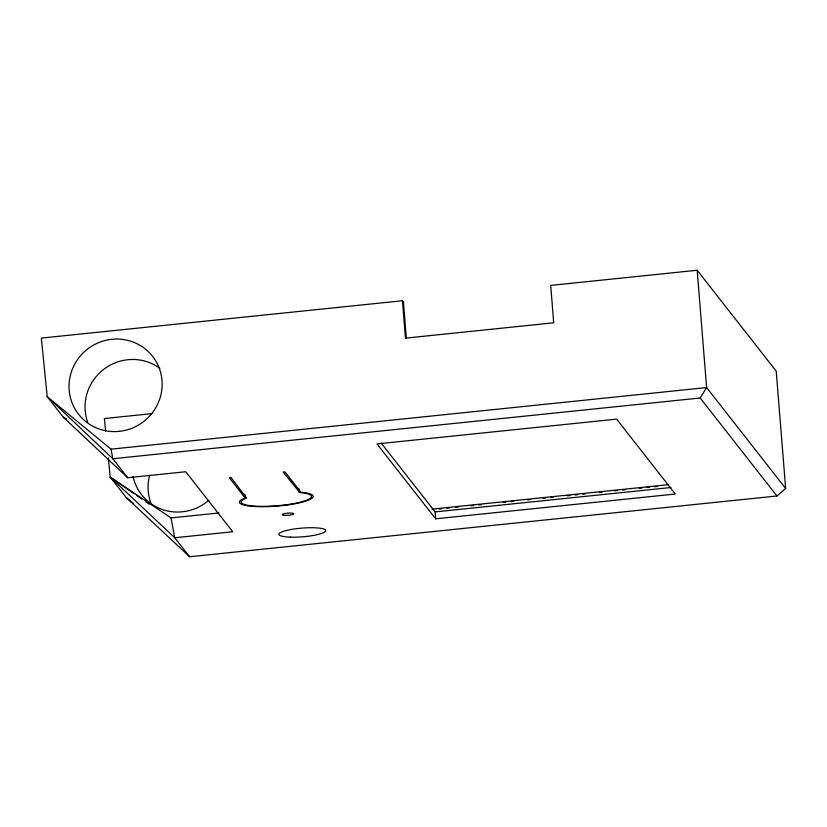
<?xml version="1.0" encoding="UTF-8"?>
<svg xmlns="http://www.w3.org/2000/svg" width="827" height="827" viewBox="0 0 827 827"><rect width="100%" height="100%" fill="white"/><g stroke="black" fill="none" stroke-linecap="round" stroke-linejoin="round"><path stroke-width="1.24" d="M127.709 477.737L112.834 458.747L111.045 449.164L47.191 396.629L112.834 458.747L700.19 397.994L706.609 387.563L697.171 270.253L550.699 285.398L553.708 322.809L405.468 338.14L402.46 300.739L41.35 338.088L47.191 396.629L63.203 417.066L127.709 477.737L185.734 471.741L232.749 531.761L174.735 537.757L110.218 477.086L108.316 457.993M218.907 512.967L170.982 517.919L110.218 477.086L126.231 497.523L189.61 556.747L776.966 495.993L785.65 488.447L776.212 371.137L697.171 270.253M245.164 497.968L244.554 498.195A37.008 6.874 -4.6 0 0 269.55 506.548L271.887 506.434A37.008 6.874 -4.6 0 0 290.422 504.522L292.582 504.17A37.008 6.874 -4.6 0 0 301.71 492.282L300.863 492.21L284.912 471.845L283.175 472.031L299.756 492.541A35.251 6.544 -4.6 0 1 303.685 501.234A35.251 6.544 -4.6 0 1 255.843 506.186A35.251 6.544 -4.6 0 1 246.591 498.04L230.96 477.427L229.213 477.613L245.164 497.968L244.864 494.205M152.034 413.614L104.378 418.545L105.649 431.27M111.045 449.164L706.609 387.563L785.65 488.447M432.056 509.122L668.164 484.694M439.085 509.05L441.659 508.781M446.787 508.254L449.35 507.985M455.77 507.323L458.334 507.054M471.173 505.731L473.737 505.462M478.874 504.935L481.438 504.666M503.261 502.413L505.824 502.144M510.952 501.617L513.526 501.348M527.636 499.89L530.21 499.622M543.039 498.299L545.603 498.03M550.741 497.492L553.304 497.234M567.425 495.776L569.989 495.507M575.127 494.97L577.691 494.711M582.828 494.174L585.392 493.915M599.513 492.447L602.077 492.189M614.906 490.856L617.48 490.597M622.607 490.06L625.181 489.801M639.292 488.333L641.866 488.075M646.993 487.537L649.557 487.279M654.695 486.741L657.258 486.483M381.195 443.076L435.116 511.903L670.883 487.517M435.664 518.808L675.287 494.019L616.611 419.124L376.988 443.913L435.664 518.808L435.116 511.903M66.356 419.258L63.203 417.066L66.325 419.299M110.218 477.086L134.429 493.915M136.538 495.373L141.799 499.032M146.017 501.968L149.17 504.16M126.231 497.523L133.219 503.271M700.19 397.994L776.966 495.993M402.46 300.739L403.421 301.958L406.336 338.119M189.61 556.747L174.735 537.757L170.982 517.919M298.909 488.736L299.219 492.499M150.752 502.754A47.005 45.836 -38.1 0 1 149.635 475.37M208.89 500.19A47.005 45.836 -38.1 0 1 133.085 476.538M87.724 422.297A47.005 45.836 -38.1 0 1 104.192 368.997A47.005 45.836 -38.1 0 1 159.911 368.335M283.361 515.221A5.872 1.096 -4.6 0 0 293.409 514.187A5.872 1.096 -4.6 0 0 287.186 513.174A5.872 1.096 -4.6 0 0 283.361 515.221M290.277 537.147A23.497 4.362 -4.6 0 0 325.724 530.707A23.497 4.362 -4.6 0 0 290.887 529.528A23.497 4.362 -4.6 0 0 290.277 537.147M119.284 431.343A47.005 45.836 -38.1 0 0 153.925 358.132A47.005 45.836 -38.1 0 0 73.541 366.454A47.005 45.836 -38.1 0 0 119.284 431.343"/></g></svg>
